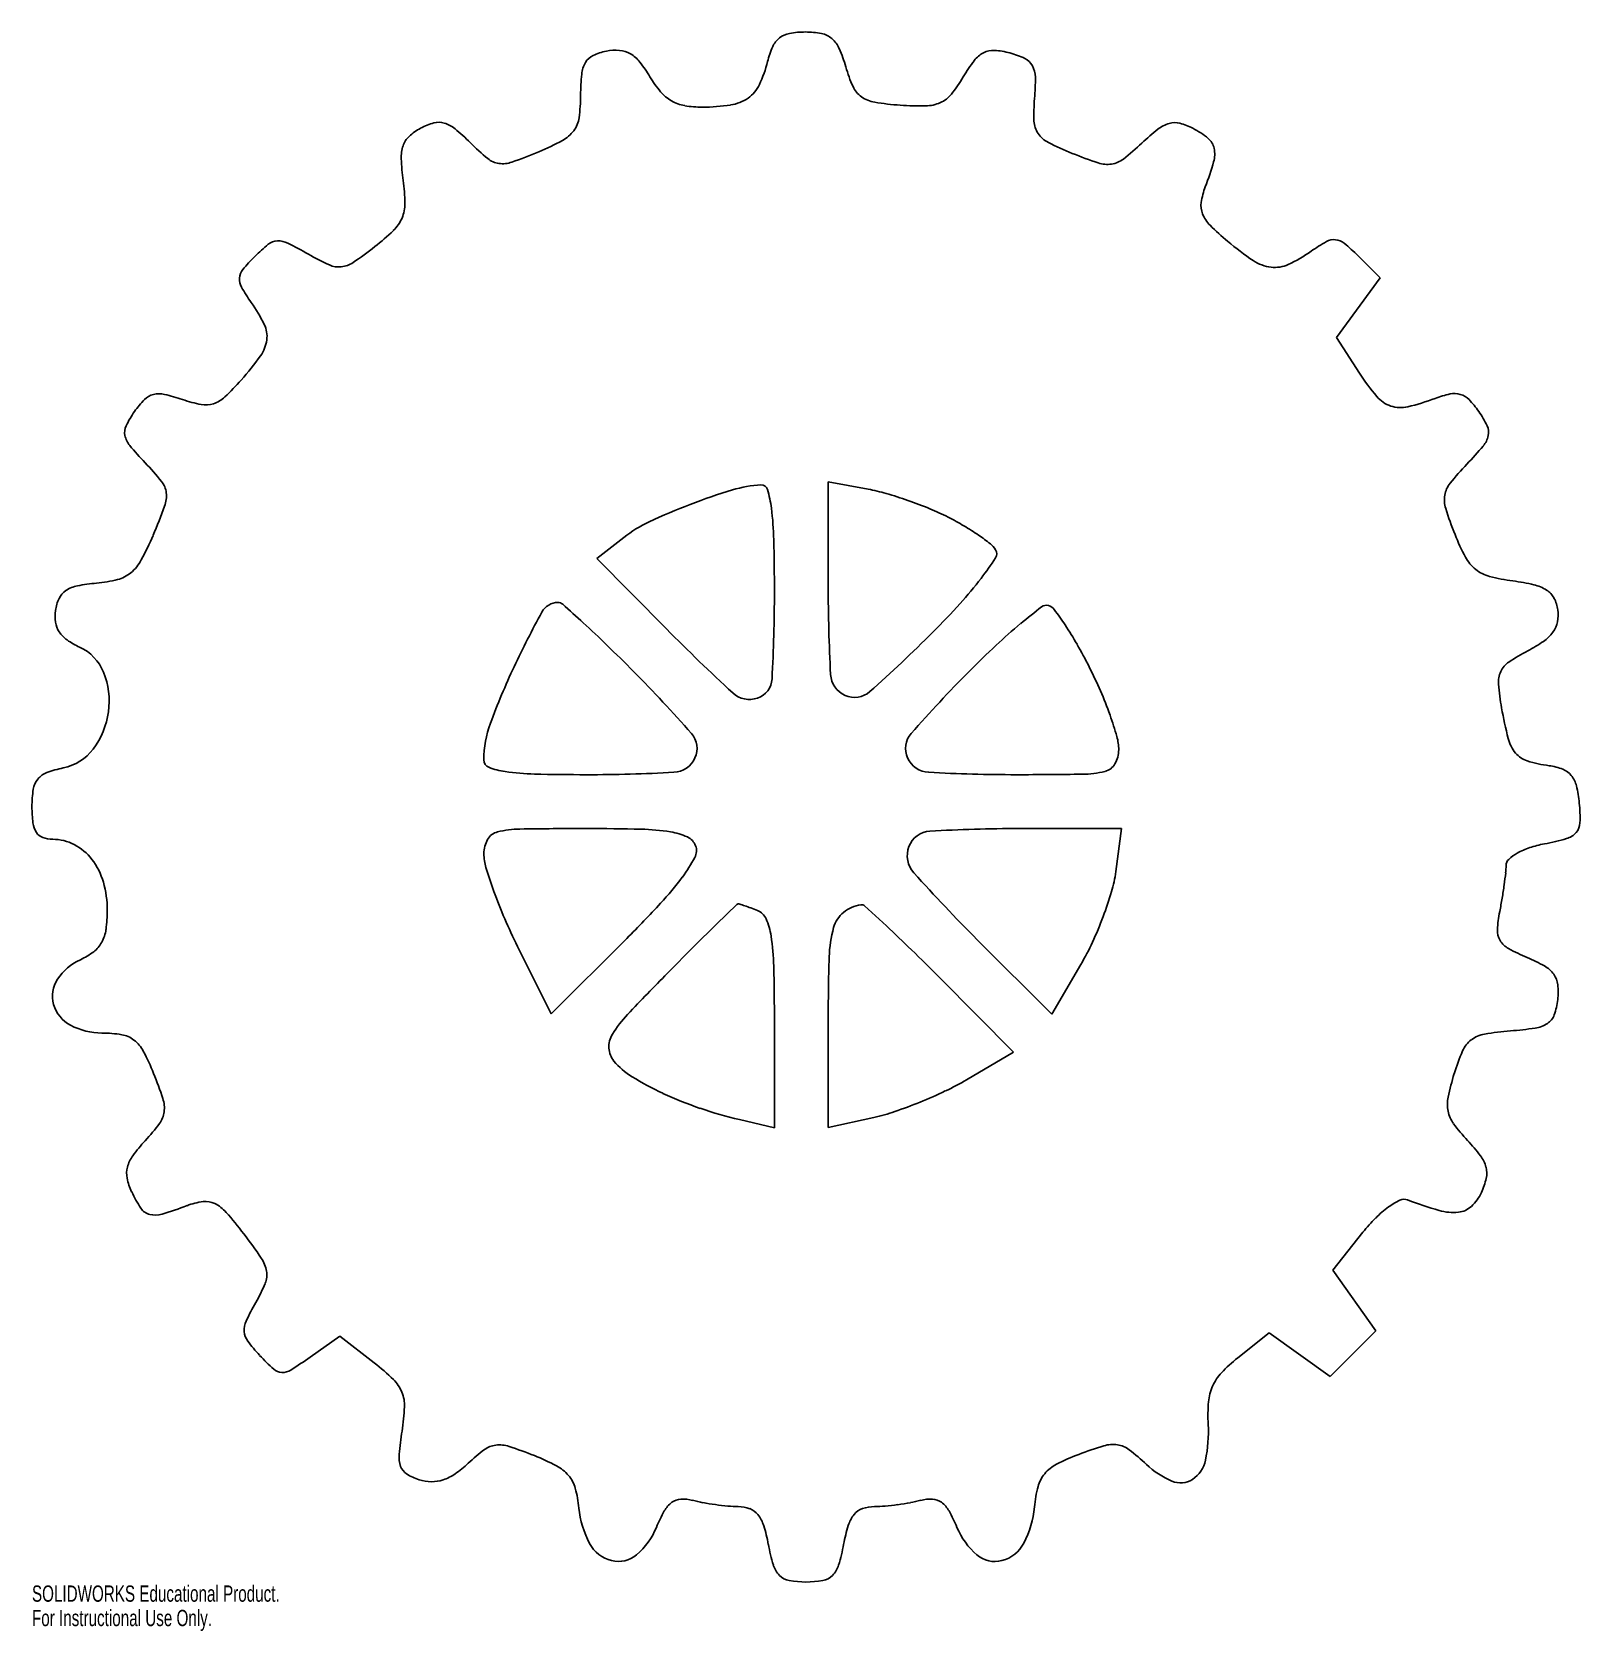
# Model space of a CAD drawing. Header units: millimetres. Extents: x 10514 to 10974, y 3002 to 3478.
import ezdxf

# ---------------------------------------------------------------- set-up
doc = ezdxf.new("R2010")
doc.units = ezdxf.units.MM
doc.styles.add('SLDTEXTSTYLE0', font='TXT', dxfattribs={"width": 0.7})

msp = doc.modelspace()

# ---------------------------------------------------------------- linework, layer by layer
at = {"color": 7, "linetype": 'Continuous', "lineweight": 25}
for p, q in [((10914.54, 3404.62), (10908, 3411.17)), ((10901.59, 3386.85), (10914.54, 3404.62)), ((10908.41, 3376.32), (10901.59, 3386.85)), ((10762.26, 3341.79), (10750.41, 3344.01)), ((10750.41, 3344.01), (10750.41, 3313.15)), ((10689.6, 3327.45), (10681.6, 3321.19)), ((10681.6, 3321.19), (10702.31, 3300.24)), ((10837.67, 3240.89), (10807.18, 3240.89)), ((10835.95, 3228.09), (10837.67, 3240.89)), ((10723.22, 3218.31), (10717.2, 3212.43)), ((10767.72, 3211.93), (10761.22, 3217.89)), ((10717.2, 3212.43), (10710.46, 3205.77)), ((10658.02, 3205.85), (10668.05, 3185.79)), ((10668.05, 3185.79), (10690.49, 3208.23)), ((10710.46, 3205.77), (10702.58, 3197.86)), ((10794.71, 3207.85), (10816.88, 3185.68)), ((10816.88, 3185.68), (10825.56, 3200.48)), ((10805.55, 3174.38), (10783.67, 3196.43)), ((10734.41, 3151.95), (10734.41, 3183.28)), ((10750.41, 3183.36), (10750.41, 3151.96)), ((10791.58, 3166.21), (10805.55, 3174.38)), ((10724.01, 3154.36), (10734.41, 3151.95)), ((10750.41, 3151.96), (10764.01, 3155)), ((10900.47, 3109.57), (10909.45, 3120.85)), ((10913.3, 3091.56), (10900.47, 3109.57)), ((10872.21, 3083.5), (10881.6, 3090.93)), ((10881.6, 3090.93), (10899.75, 3078.01)), ((10899.75, 3078.01), (10913.3, 3091.56)), ((10596.36, 3083.76), (10605.14, 3090.01)), ((10605.14, 3090.01), (10615.37, 3082.01))]:
    msp.add_line(p, q, dxfattribs=at)
for centre, radius, start, end in [((10740.13, 3470.58), 6.82, 128.0834, 156.0001), ((10740.14, 3470.57), 6.84, 100.2051, 128.0832), ((10743.61, 3451.29), 26.43, 90, 100.205), ((10743.61, 3452.83), 24.89, 78.8165, 90), ((10747.13, 3470.66), 6.72, 49.1839, 78.8165), ((10746.12, 3469.48), 8.27, 23.3377, 49.1839), ((10682.71, 3466.04), 5.2, 115.4542, 149.6896), ((10687.48, 3456.04), 16.28, 100.8222, 115.4542), ((10687.16, 3457.71), 14.58, 85.2024, 100.8222), ((10687.75, 3464.75), 7.52, 59.5636, 85.2025), ((10686.32, 3462.32), 10.34, 38.5441, 59.5636), ((10757.89, 3462.67), 26.27, 156.0002, 166.2479), ((10712.75, 3455.09), 44.61, 15.9156, 23.3376), ((10800.41, 3464.26), 8.22, 117.297, 142.7986), ((10799.48, 3466.06), 6.19, 86.5637, 117.2971), ((10798.47, 3449.16), 23.12, 75.0272, 86.5637), ((10797.96, 3447.24), 25.11, 64.1359, 75.0272), ((10685.65, 3464.33), 8.6, 149.6895, 174.2614), ((10664.65, 3445.05), 38.04, 30.571, 38.5441), ((10697.58, 3477.43), 35.82, 334.5964, 346.2479), ((10796.09, 3478.85), 42.05, 195.9155, 204.3957), ((10834.36, 3438.5), 50.83, 142.7985, 149.429), ((10806.71, 3465.29), 5.05, 28.3876, 64.1359), ((10804.73, 3464.23), 7.29, 0.5295, 28.3876), ((10741, 3458.76), 64.23, 174.2615, 179.8396), ((10725.34, 3480.9), 32.45, 210.571, 220.1748), ((10720.71, 3466.45), 10.22, 304.9521, 334.5964), ((10764.58, 3464.56), 7.45, 204.3956, 234.9054), ((10754.12, 3485.89), 42.36, 320.9925, 329.429), ((10745, 3463.67), 67.03, 355.0758, 0.5295), ((10626.39, 3459.09), 50.38, 352.1825, 359.8396), ((10710, 3467.95), 12.37, 220.1748, 239.9005), ((10709.81, 3467.63), 12, 239.9006, 259.9996), ((10719.58, 3468.07), 12.19, 278.5254, 304.9521), ((10765.8, 3466.29), 9.57, 234.9054, 260.6333), ((10778.05, 3540.54), 84.83, 260.6333, 265.8012), ((10779.2, 3466.9), 11.16, 271.0919, 294.1343), ((10780.13, 3464.83), 8.89, 294.1344, 320.9925), ((10866.24, 3453.23), 54.66, 175.0758, 182.126), ((10667.93, 3453.38), 8.45, 323.5135, 352.1825), ((10712.85, 3484.83), 29.47, 259.9996, 270.2747), ((10712.71, 3513.93), 58.57, 270.2747, 278.5254), ((10777.85, 3537.82), 82.09, 265.8012, 271.0919), ((10636.93, 3434.64), 16.42, 118.155, 132.8237), ((10637.92, 3432.78), 18.53, 105.0696, 118.155), ((10634.6, 3445.12), 5.75, 73.7825, 105.0696), ((10633.7, 3442.04), 8.96, 50.4373, 73.7824), ((10598.27, 3399.15), 64.59, 45, 50.4373), ((10666.6, 3454.36), 10.1, 298.1266, 323.5134), ((10818.49, 3451.46), 6.88, 182.126, 214.5781), ((10819.65, 3452.26), 8.29, 214.578, 243.0693), ((10891.02, 3394.57), 68.93, 128.1048, 133.3565), ((10854.61, 3441), 9.93, 106.1523, 128.1049), ((10853.54, 3444.69), 6.08, 75.9, 106.1524), ((10850.88, 3434.11), 16.99, 61.8451, 75.9), ((10845.72, 3424.47), 27.93, 50.695, 61.8451), ((10634.31, 3440.45), 10.9, 161.5428, 182.4557), ((10630.3, 3441.79), 6.68, 132.8239, 161.5428), ((10697.77, 3498.66), 76.13, 225, 230.3161), ((10607.12, 3578.33), 147.75, 289.4547, 292.773), ((10631.94, 3519.22), 83.64, 292.7731, 298.1265), ((10857.32, 3526.4), 91.45, 243.0693, 247.9687), ((10788.49, 3503.15), 80.41, 308.1847, 313.3565), ((10860.13, 3442.07), 5.18, 11.9017, 50.695), ((10857.08, 3441.42), 8.3, 343.8365, 11.9017), ((10691.64, 3442.91), 68.28, 182.4557, 187.844), ((10653.35, 3445.11), 6.55, 230.316, 262.3743), ((10653.57, 3446.82), 8.27, 262.3742, 289.4547), ((10869.84, 3557.35), 124.84, 247.9687, 251.7533), ((10833.45, 3446.97), 8.62, 251.7533, 278.4195), ((10833.63, 3445.76), 7.4, 278.4194, 308.1848), ((10772.43, 3465.96), 96.44, 339.1833, 343.8364), ((10569.25, 3426.05), 55.26, 0.7438, 7.8439), ((10883.37, 3423.78), 22.25, 159.1833, 171.5259), ((10613.77, 3426.63), 10.74, 336.84, 0.7438), ((10867.81, 3426.1), 6.52, 171.5259, 202.2939), ((10871.32, 3427.54), 10.32, 202.2939, 224.9831), ((10574.22, 3467.18), 67.45, 307.8209, 313.9904), ((10613.08, 3426.92), 11.49, 313.9904, 336.84), ((10921.86, 3478.05), 81.77, 224.9831, 229.9212), ((10613.24, 3377.59), 47.23, 128.4311, 135), ((10586.78, 3410.94), 4.66, 92.446, 128.4311), ((10586.85, 3409.23), 6.37, 63.7136, 92.446), ((10540.2, 3314.78), 111.71, 60.1475, 63.7135), ((10538.16, 3513.63), 126.25, 304.1753, 307.8209), ((10925.45, 3482.31), 87.34, 229.9213, 236.1904), ((10925.4, 3367.72), 54.69, 119.3196, 125.0084), ((10900.88, 3411.38), 4.61, 84.5072, 119.3197), ((10900.87, 3411.25), 4.74, 50.392, 84.5072), ((10866.29, 3369.46), 58.98, 45.0001, 50.392), ((10616.74, 3374.09), 52.17, 135, 140.7996), ((10635.16, 3480.24), 79.06, 240.1476, 245.2312), ((10604.68, 3415.65), 7.82, 276.4524, 304.1752), ((10883.56, 3419.76), 12.07, 236.1905, 263.1846), ((10868.36, 3449.15), 44.74, 294.967, 305.0084), ((10579.97, 3404.2), 4.68, 175.5947, 209.566), ((10579.81, 3404.21), 4.52, 140.7995, 175.5947), ((10604.82, 3414.48), 6.63, 245.2313, 276.4524), ((10883.25, 3417.17), 9.46, 263.1847, 294.9669), ((10625.54, 3430.05), 57.07, 209.5661, 215.0084), ((10538.46, 3369.06), 49.24, 26.1666, 35.0085), ((10575.38, 3387.2), 8.11, 352.6176, 26.1666), ((10573.16, 3387.49), 10.34, 324.2159, 352.6175), ((10504.23, 3437.17), 95.32, 318.6672, 324.2158), ((10966.08, 3413.64), 68.69, 212.9155, 220.1379), ((10519.63, 3423.63), 74.8, 313.3417, 318.6672), ((10566.56, 3349.11), 27.45, 135.2791, 144.9916), ((10551.09, 3364.42), 5.69, 104.0769, 135.2792), ((10551.43, 3363.08), 7.08, 77.1313, 104.0769), ((10541.83, 3321.04), 50.19, 70.7814, 77.1313), ((10571.27, 3405.49), 39.24, 250.7813, 259.1764), ((10565.27, 3374.12), 7.3, 259.1763, 288.3434), ((10564.68, 3375.89), 9.16, 288.3435, 313.3417), ((10920.73, 3375.41), 9.38, 220.1378, 251.5066), ((10920.67, 3375.23), 9.19, 251.5065, 283.3117), ((10907.81, 3429.59), 65.05, 283.3117, 290.8168), ((10941.66, 3340.56), 30.2, 102.0058, 110.8168), ((10936.66, 3364.06), 6.18, 73.4233, 102.0057), ((10936.71, 3364.22), 6.01, 44.3097, 73.4233), ((10921, 3348.89), 27.96, 35.0085, 44.3096), ((10569.28, 3347.2), 30.78, 144.9915, 154.1096), ((10918.89, 3347.41), 30.54, 25.6815, 35.0084), ((10545.65, 3358.67), 4.5, 154.1094, 191.7648), ((10547.99, 3359.16), 6.9, 191.7647, 219.7124), ((10939.65, 3359.3), 7.27, 319.9806, 347.3648), ((10942.35, 3358.69), 4.5, 347.3649, 25.6815), ((10617.02, 3416.5), 96.64, 219.7125, 223.7729), ((10860.53, 3425.73), 110.58, 316.227, 319.9807), ((10486.55, 3291.49), 84.06, 38.7373, 43.773), ((11004.93, 3287.39), 89.39, 136.2271, 141.0765), ((10546.98, 3339.98), 6.58, 6.2536, 38.7374), ((10732.4, 3307.28), 35.85, 93.1893, 106.9583), ((10730.52, 3341.17), 1.91, 16.31, 93.1893), ((10941.35, 3338.74), 7.67, 141.0766, 170.4031), ((10544.85, 3339.74), 8.72, 339.8371, 6.2536), ((10777.43, 3159.61), 190.24, 106.9582, 110.9582), ((10697.81, 3331.6), 35.99, 7.1745, 16.3099), ((10751.75, 3285.72), 57.04, 73.7977, 79.3747), ((10732.11, 3218.15), 127.41, 70.7392, 73.7977), ((10731.09, 3215.23), 130.51, 67.6967, 70.7392), ((10942.14, 3338.6), 8.47, 170.403, 197.7059), ((10375.72, 3401.85), 188.89, 337.0075, 339.837), ((10777.08, 3160.54), 189.24, 110.9583, 114.9915), ((10640.73, 3324.42), 93.52, 1.4179, 7.1744), ((10753.11, 3268.92), 72.48, 62.971, 67.6968), ((10745.05, 3253.11), 90.23, 59.5434, 62.9711), ((11047.37, 3372.2), 118.93, 197.7059, 201.6655), ((10468.33, 3362.55), 88.29, 331.7422, 337.0075), ((10713.52, 3296.9), 38.79, 114.9915, 128.0534), ((10752.73, 3266.18), 75.07, 55.6088, 59.5434), ((10757.84, 3273.64), 66.02, 51.8352, 55.6088), ((10997.2, 3352.27), 64.94, 201.6655, 208.206), ((10110.78, 3311.3), 623.63, 359.99994, 1.41788), ((10794.46, 3320.23), 6.76, 31.7174, 51.8351), ((10798.29, 3322.6), 2.26, 326.8887, 31.7175), ((10534.58, 3326.94), 13.08, 310.1793, 331.7423), ((10714.92, 3376.97), 101.79, 322.6935, 326.8887), ((10950.37, 3327.15), 11.81, 208.2061, 231.31), ((10537.11, 3263.36), 50.68, 94.892, 101.3865), ((10529.46, 3352.74), 39.02, 274.8921, 284.2517), ((10536.62, 3324.52), 9.91, 284.2517, 310.1793), ((10706.17, 3383.64), 112.8, 317.7625, 322.6935), ((10949.97, 3326.65), 11.17, 231.31, 255.288), ((10961.12, 3369.13), 55.08, 255.288, 262.6333), ((10945.81, 3250.64), 64.39, 76.9692, 82.6333), ((10532.62, 3304.02), 12.17, 154.2587, 171.9141), ((10526.9, 3306.77), 5.83, 123.6316, 154.2587), ((10529, 3303.62), 9.62, 101.3864, 123.6316), ((10261.35, 3311.3), 473.06, 356.8599, 359.9999), ((11238.15, 3313.15), 487.74, 179.9999, 183.107), ((10957.64, 3301.76), 11.91, 57.211, 76.9693), ((10960.59, 3306.35), 6.46, 28.1256, 57.211), ((10956.91, 3304.38), 10.63, 8.0995, 28.1255), ((10532.56, 3304.03), 12.11, 171.9141, 188.6082), ((10930.04, 3160.31), 301.86, 151.3046, 154.7629), ((10670.06, 3302.62), 5.48, 90, 151.3045), ((10670.06, 3306.03), 2.06, 48.2989, 89.9999), ((10232.29, 2814.71), 660.13, 47.58505, 48.29896), ((10608.44, 3472.37), 244.79, 314.9999, 317.7626), ((10944.7, 3136.44), 214.78, 127.5185, 129.6467), ((10815.3, 3304.97), 2.31, 73.559, 127.5185), ((10815.03, 3304.05), 3.27, 36.5285, 73.559), ((10731.48, 3242.16), 107.23, 33.5551, 36.5285), ((10957.21, 3304.43), 10.33, 348.2263, 8.0994), ((10527.64, 3303.28), 7.14, 188.6083, 213.4137), ((10460.56, 3064.57), 321.69, 45.8616, 47.5851), ((11113.16, 3706.45), 577.76, 224.67521, 227.39457), ((10912.67, 3175.09), 164.59, 129.6467, 133.0347), ((10735.03, 3244.52), 102.98, 29.7739, 33.555), ((10959.68, 3303.91), 7.8, 323.7062, 348.2262), ((10529.11, 3304.25), 8.9, 213.4139, 235.0984), ((10537.63, 3316.47), 23.8, 235.0983, 245.5045), ((10522.03, 3282.23), 13.83, 21.9091, 65.5045), ((10285.01, 2883.65), 573.78, 44.74419, 45.86167), ((10467.21, 3613.61), 444.53, 311.6789, 315), ((10997.75, 3083.97), 289.25, 133.0346, 135.2558), ((10685.79, 3216.34), 159.71, 27.0522, 29.7738), ((10939.71, 3330.11), 40.94, 297.3443, 304.9204), ((10956.23, 3306.45), 12.09, 304.9204, 323.7061), ((10956.67, 3284.71), 6.84, 123.8864, 155.3053), ((10984.99, 3242.54), 57.64, 117.3444, 123.8865), ((10513.34, 3278.73), 23.2, 352.2814, 21.9091), ((10846.11, 3199.87), 209.07, 154.763, 159.7645), ((10393.76, 2991.43), 420.67, 41.3156, 44.7442), ((10727.3, 3285.74), 6.41, 289.0097, 356.8598), ((10758.41, 3287.11), 7.29, 183.107, 245.9685), ((11092, 2990.56), 421.95, 135.2558, 138.6775), ((10716.14, 3231.85), 125.62, 23.4495, 27.0521), ((10957.3, 3284.42), 7.53, 155.3053, 184.6631), ((10727, 3286.59), 7.32, 227.3945, 289.0097), ((10758.24, 3286.72), 6.86, 245.9685, 311.6788), ((10724.4, 3235.43), 116.63, 19.6403, 23.4494), ((11024.95, 3289.94), 75.4, 184.6631, 190.0731), ((11075.99, 3299.01), 127.25, 190.0731, 194.2744), ((10512.69, 3278.82), 23.86, 323.1502, 352.2814), ((10679.5, 3261.29), 31.5, 159.7646, 180), ((10738.8, 3240.57), 101.34, 15.8681, 19.6404), ((10704.63, 3264.69), 6.77, 335.4055, 41.3156), ((10780.2, 3264.69), 6.78, 138.6775, 204.5428), ((10822.36, 3264.32), 14.46, 360, 15.8682), ((10963.4, 3270.36), 11.07, 194.2745, 219.4267), ((10520.02, 3273.33), 14.7, 281.31, 323.1502), ((10704.13, 3264.92), 7.32, 273.1457, 335.4054), ((10780.69, 3264.91), 7.32, 204.5428, 266.8535), ((10828.38, 3264.32), 8.44, 330.0548, 359.9999), ((10960.5, 3267.98), 7.31, 219.4268, 252.8935), ((10520.12, 3251.72), 6.18, 110.2828, 141.0931), ((10529.32, 3226.84), 32.71, 101.3099, 110.2829), ((10650.35, 3261.29), 2.35, 180.0001, 248.2955), ((10657.41, 3279.03), 21.44, 248.2956, 261.7953), ((10664.81, 3330.33), 73.28, 261.7954, 268.6159), ((10678.5, 3897.29), 640.39, 268.61596, 269.99998), ((10678.5, 3731.16), 474.27, 270, 273.1458), ((10806.32, 3731.12), 474.22, 266.8535, 270), ((10806.32, 4623.08), 1366.18, 269.99996, 270.82708), ((10825.6, 3287.18), 30.15, 270.8271, 283.684), ((10831.63, 3262.45), 4.7, 283.684, 330.0548), ((10970.17, 3299.4), 40.19, 252.8935, 262.3751), ((10962.49, 3242.03), 17.69, 68.8658, 82.3752), ((10966.67, 3252.84), 6.1, 38.9986, 68.8657), ((10965.27, 3251.71), 7.9, 13.6982, 38.9985), ((10548.45, 3247.37), 34.87, 171.4213, 180), ((10520.23, 3251.63), 6.33, 141.0932, 171.4213), ((10937.58, 3244.96), 36.41, 5.5554, 13.6983), ((10553.04, 3247.37), 39.46, 180, 186.9706), ((10928.42, 3244.06), 45.61, 358.1989, 5.5554), ((10520.64, 3243.41), 6.82, 186.9707, 212.5193), ((10969.26, 3242.78), 4.75, 319.426, 358.1988), ((10518.1, 3241.79), 3.8, 212.5193, 249.726), ((10519.75, 3246.27), 8.58, 249.7261, 270), ((10519.75, 3223.79), 13.9, 62.5192, 90), ((10656.68, 3233.4), 8.68, 150.6259, 180), ((10653.17, 3235.38), 4.65, 103.7952, 150.6259), ((10659.15, 3211.01), 29.74, 90.821, 103.7952), ((10678.5, 1860.7), 1380.19, 89.99996, 90.82112), ((10678.5, 2565.65), 675.24, 88.62008, 89.99997), ((10693.16, 3174.22), 66.49, 81.0527, 88.6201), ((10700.52, 3220.98), 19.16, 65.3326, 81.0528), ((10706.54, 3234.08), 4.74, 20.9936, 65.3327), ((10781.07, 3233.02), 7.1, 93.3878, 159.3095), ((10807.18, 2791.88), 449.01, 90, 93.3878), ((10949.35, 3311.3), 76.28, 280.6253, 285.7382), ((10968.47, 3243.46), 5.79, 285.7381, 319.4259), ((10518.87, 3222.09), 15.81, 37.5686, 62.5192), ((10662.34, 3233.4), 14.34, 180, 196.6681), ((10707.08, 3234.29), 4.16, 331.5675, 20.9936), ((10781.56, 3232.83), 7.63, 159.3095, 221.8689), ((10962.13, 3221.56), 13.79, 119.3232, 132.4543), ((10965.75, 3215.11), 21.18, 108.4274, 119.3233), ((10969.51, 3203.82), 33.08, 100.6253, 108.4273), ((10515.41, 3219.43), 20.18, 15.8856, 37.5686), ((10771.5, 3266.08), 128.29, 196.6681, 199.9947), ((10668.14, 3255.37), 48.45, 323.377, 331.5675), ((10931.1, 3229.94), 20.93, 353.8212, 0.0001), ((10954.46, 3229.94), 2.42, 132.4543, 180), ((10505.42, 3216.59), 30.56, 0, 15.8856), ((10631.63, 3282.51), 93.93, 317.1931, 323.377), ((11149.02, 3562.16), 501.07, 221.8689, 225), ((10796.56, 3233.37), 39.74, 343.5684, 352.3606), ((10815.92, 3242.87), 136.84, 350.441, 352.1383), ((10831.19, 3240.76), 121.43, 352.1383, 353.8212), ((10787.52, 3271.91), 145.33, 199.9946, 203.4491), ((10422.53, 3476.19), 378.96, 315.0001, 317.193), ((10732.08, 3252.39), 106.96, 339.3693, 343.5684), ((10821.43, 3241.94), 131.26, 348.69, 350.4412), ((10493.85, 3216.59), 42.14, 352.2442, 360), ((10808.06, 3280.82), 167.72, 203.4491, 206.5515), ((10723.65, 3217.87), 0.619, 90, 134.3132), ((10723.65, 3217.1), 1.38, 71.8888, 90), ((10685.38, 3100.09), 124.5, 71.1594, 71.8887), ((10698.05, 3137.22), 85.27, 69.8941, 71.1594), ((10680.33, 3088.8), 136.83, 69.0063, 69.8942), ((10727.68, 3212.21), 4.64, 23.7056, 69.0064), ((10713.16, 3205.84), 20.5, 8.6525, 23.7056), ((10760.58, 3209.08), 8.88, 129.3246, 164.478), ((10761.67, 3207.76), 10.6, 98.5227, 129.3247), ((10760.3, 3216.88), 1.37, 47.7205, 98.5227), ((10725.17, 3254.99), 114.35, 335.2343, 339.3692), ((10986.48, 3208.93), 37.06, 168.69, 177.1165), ((10524.53, 3212.41), 11.17, 331.4198, 352.2441), ((10787.47, 3201.61), 36.78, 164.478, 178.2959), ((10502.56, 2925.25), 390.5, 45.7283, 47.2338), ((10955.12, 3210.51), 5.66, 177.1165, 210.8822), ((10526.59, 3211.29), 8.83, 307.277, 331.4197), ((10663.62, 3198.3), 70.61, 1.3382, 8.6524), ((10269.92, 2686.62), 723.77, 44.77966, 45.72825), ((10759.84, 3239), 76.17, 329.628, 335.2343), ((10955.94, 3211), 6.61, 210.8822, 241.2249), ((10979.85, 3254.54), 56.29, 241.2249, 247.4999), ((10534.75, 3187.06), 16.31, 114.4955, 146.4182), ((10519.41, 3220.72), 20.68, 294.4955, 307.277), ((10020.66, 3183.28), 713.75, 360, 1.33818), ((11401.16, 3183.36), 650.75, 178.29585, 180.00003), ((10940.86, 3160.41), 45.6, 60.3102, 67.5001), ((10959.08, 3192.36), 8.82, 36.0226, 60.3102), ((10528.62, 3191.13), 8.95, 146.4182, 196.3488), ((11215.23, 2689.76), 721.79, 135.25577, 136.60541), ((10960.94, 3193.72), 6.52, 6.4813, 36.0226), ((10948.14, 3192.26), 19.4, 353.3787, 6.4812), ((10529.93, 3191.51), 10.32, 196.3488, 241.9591), ((10716.64, 3161.16), 35.63, 136.6054, 148.6341), ((10961.52, 3187.23), 5.13, 303.4502, 340.1304), ((10947.35, 3192.35), 20.19, 340.1303, 353.3786), ((10534.39, 3199.88), 19.8, 241.9591, 270), ((10959.21, 3100.33), 80.61, 94.1881, 99.6929), ((10946.32, 3276.4), 95.93, 274.1881, 278.609), ((10959.31, 3190.57), 9.13, 278.609, 303.4503), ((10534.39, 3144), 36.08, 80.603, 90), ((10538.96, 3171.65), 8.06, 52.024, 80.603), ((10537.58, 3169.88), 10.3, 27.7733, 52.0239), ((10692.38, 3175.96), 7.21, 148.6341, 182.8154), ((10946.72, 3171.47), 8.3, 127.2437, 156.436), ((10947.16, 3170.89), 9.02, 99.693, 127.2437), ((10482.39, 3140.81), 72.68, 22.0362, 27.7733), ((10691.69, 3175.92), 6.52, 182.8154, 219.6702), ((10703.33, 3185.58), 21.65, 219.6703, 238.6255), ((10997.49, 3149.32), 63.69, 156.436, 162.9383), ((10439.06, 3123.27), 119.43, 18.2056, 22.0363), ((10740.72, 3246.9), 93.47, 238.6256, 245.0227), ((11011.06, 3145.16), 77.89, 162.9383, 168.2159), ((10748.85, 3264.34), 112.72, 245.0227, 251.1057), ((10723.53, 3292.81), 143.86, 292.1286, 295.4025), ((10749.39, 3238.37), 83.59, 295.4025, 300.3186), ((10543.93, 3157.77), 9.03, 352.8745, 18.2056), ((10750.91, 3270.35), 119.06, 251.1057, 256.9437), ((10725.36, 3288.31), 139, 288.8296, 292.1285), ((10945.14, 3158.91), 10.55, 168.2159, 191.2729), ((10943.97, 3158.68), 9.35, 191.273, 216.2923), ((10500.05, 3191.49), 64.14, 317.3964, 323.3486), ((10545.67, 3157.55), 7.27, 323.3486, 352.8746), ((10751.03, 3213.04), 59.48, 282.6084, 288.8296), ((10980.54, 3185.53), 54.72, 216.2923, 223.0636), ((10586.01, 3112.44), 52.65, 137.3963, 143.6948), ((10898.94, 3109.27), 56.97, 37.0456, 43.0637), ((10551.69, 3137.66), 10.06, 143.6948, 165.1651), ((10936.56, 3137.67), 9.83, 14.9603, 37.0457), ((10548.85, 3138.41), 7.12, 165.1652, 191.9846), ((10939.33, 3138.41), 6.97, 347.3369, 14.9603), ((10560.56, 3140.9), 19.1, 191.9846, 204.8299), ((10925.65, 3141.48), 20.98, 335.1914, 347.337), ((10575.33, 3147.73), 35.36, 204.8299, 213.9484), ((10520.41, 3232.1), 110.55, 286.7451, 290.8168), ((10567.38, 3108.57), 21.6, 97.7183, 110.8168), ((10565.28, 3124.06), 5.97, 63.6325, 97.7183), ((10563, 3119.47), 11.1, 41.2022, 63.6324), ((10935.69, 3102.74), 31.68, 125.9836, 135.1136), ((10929.77, 3110.89), 21.61, 115.4962, 125.9836), ((10921.71, 3127.8), 2.87, 69.1346, 115.4962), ((10965.82, 3243.53), 120.98, 249.1346, 253.8459), ((10937.19, 3133.41), 6.63, 275.6875, 312.918), ((10932.73, 3138.21), 13.19, 312.918, 335.1913), ((10549.67, 3130.46), 4.44, 213.9484, 255.9867), ((10550.27, 3132.86), 6.91, 255.9868, 286.7451), ((10479.6, 3046.45), 121.95, 37.3341, 41.2023), ((10949.61, 3088.87), 51.33, 135.1136, 141.4741), ((10936.36, 3141.81), 15.08, 253.8459, 275.6876), ((10445.83, 3020.69), 164.43, 34.215, 37.3342), ((10573.64, 3107.6), 9.87, 9.9616, 34.2149), ((10576.94, 3108.18), 6.51, 337.3728, 9.9617), ((10536.53, 3125.02), 50.29, 330.1475, 337.3729), ((10645.92, 3062.24), 75.83, 150.1476, 154.8601), ((10582.93, 3091.8), 6.25, 154.86, 184.1626), ((10582.08, 3091.74), 5.39, 184.1625, 216.6827), ((10618.19, 3118.65), 50.43, 216.6828, 222.9732), ((10632.29, 3131.77), 69.69, 222.9732, 227.8099), ((10523.63, 3185.91), 125.39, 302.2717, 305.4533), ((10568.9, 3022.63), 75.41, 46.2059, 51.9526), ((10901.57, 3046.42), 47.3, 128.3753, 136.3079), ((10588.03, 3082.94), 3.79, 227.8098, 268.0884), ((10588.06, 3083.88), 4.73, 268.0884, 302.2718), ((10613.55, 3069.2), 10.88, 22.2225, 46.2059), ((10877.42, 3069.5), 13.89, 136.3078, 156.0608), ((10614.08, 3069.42), 10.31, 357.3411, 22.2225), ((10877.85, 3069.31), 14.36, 156.0607, 175.3983), ((10560.08, 3071.93), 64.37, 350.9149, 357.3412), ((10915.81, 3066.25), 52.45, 175.3983, 182.7745), ((10719.97, 3046.36), 97.55, 170.9149, 175.0107), ((10820.22, 3061.62), 43.26, 348.6327, 2.7746), ((10652.34, 3050.62), 6.99, 96.5934, 126.6667), ((10652.6, 3048.33), 9.3, 72.007, 96.5934), ((10616.61, 2937.51), 125.82, 68.3456, 72.007), ((10864.64, 2949.99), 112.11, 106.7089, 110.7542), ((10835.07, 3048.5), 9.26, 81.5851, 106.7088), ((10835.31, 3050.11), 7.63, 52.7923, 81.5852), ((10631.35, 3054.1), 8.59, 175.0107, 199.3155), ((10681.26, 3011.77), 55.43, 126.6667, 133.2118), ((10638.93, 2993.74), 65.32, 62.044, 68.3457), ((10848, 2993.89), 65.16, 110.7541, 117.0739), ((10801.1, 3005.05), 64.21, 46.7882, 52.7923), ((10853.94, 3054.84), 8.87, 302.8741, 348.6328), ((10627.36, 3052.7), 4.37, 199.3155, 237.7156), ((10633.53, 3062.46), 15.92, 237.7157, 252.3912), ((10631.43, 3060.52), 14.01, 288.4795, 304.8166), ((10619.93, 3077.06), 34.15, 304.8165, 313.2119), ((10663.8, 3040.59), 12.29, 40.3211, 62.044), ((10665.58, 3042.09), 9.96, 15.3991, 40.321), ((10822.19, 3042.86), 9.66, 139.938, 165.5342), ((10823.57, 3041.7), 11.46, 117.0739, 139.938), ((10862.92, 3070.86), 26.09, 226.7882, 246.8173), ((10632.57, 3059.43), 12.74, 252.3912, 269.143), ((10632.53, 3057.22), 10.52, 269.143, 288.4795), ((10641.38, 3035.43), 35.05, 5.633, 15.399), ((10851.08, 3035.41), 39.51, 165.5343, 174.5233), ((10855.22, 3052.86), 6.51, 246.8174, 302.8741), ((10704.54, 3041.66), 28.41, 185.633, 207.9847), ((10742.45, 3015.24), 46.7, 150.8446, 157.5), ((10708.82, 3034), 8.19, 126.7082, 150.8446), ((10706.84, 3036.66), 4.87, 92.9811, 126.7082), ((10707.17, 3030.26), 11.28, 74.9726, 92.9811), ((10720.37, 3079.43), 39.63, 254.9726, 259.5178), ((10727.41, 3117.49), 78.33, 259.518, 262.2479), ((10727.38, 3117.22), 78.06, 262.2479, 264.9798), ((10723.9, 3077.6), 38.3, 264.9799, 269.6342), ((10723.59, 3029.41), 9.9, 69.3876, 89.6342), ((10725.09, 3033.41), 5.63, 38.5042, 69.3877), ((10762.43, 3033.45), 5.55, 109.2947, 140.8428), ((10764.23, 3028.33), 10.98, 90.3549, 109.2947), ((10763.91, 3079.53), 40.22, 270.3548, 274.9026), ((10760.55, 3118.64), 79.47, 274.9027, 277.6346), ((10760.59, 3118.36), 79.2, 277.6346, 280.3687), ((10767.85, 3078.67), 38.84, 280.3688, 285.0274), ((10780.85, 3030.26), 11.28, 87.0189, 105.0274), ((10781.18, 3036.66), 4.87, 53.2918, 87.0189), ((10779.2, 3034), 8.19, 29.1554, 53.2918), ((10745.57, 3015.24), 46.7, 22.5, 29.1554), ((10782.36, 3042), 29.53, 332.6754, 354.5232), ((10721.67, 3030.69), 10, 17.0305, 38.5042), ((10682.31, 3018.63), 51.16, 10.6252, 17.0306), ((10806.38, 3018.42), 52.27, 163.0287, 169.3748), ((10765.6, 3030.87), 9.64, 140.8429, 163.0288), ((10679.37, 3041.37), 21.58, 310.5971, 337.4999), ((10808.82, 3041.44), 21.76, 202.5, 229.3431), ((10799.46, 3033.16), 10.28, 284.7583, 332.6753), ((10688.44, 3033.11), 10.19, 207.9846, 255.9619), ((10687.99, 3031.31), 8.33, 255.962, 310.597), ((10791.8, 3039.17), 60.23, 190.6253, 196.6429), ((10695.8, 3039.17), 60.23, 343.3571, 349.3747), ((10799.99, 3031.16), 8.21, 229.343, 284.7584), ((10741.12, 3024.02), 7.34, 196.643, 225), ((10746.48, 3024.02), 7.34, 315, 343.357), ((10739.8, 3022.7), 5.48, 225, 259.5517), ((10743.8, 3044.37), 27.51, 259.5517, 280.4483), ((10747.8, 3022.7), 5.48, 280.4483, 315)]:
    msp.add_arc(centre, radius, start, end, dxfattribs=at)

# ---------------------------------------------------------------- texts
at = {"color": 7, "linetype": 'Continuous', "char_height": 4.8336, "attachment_point": 1, "style": 'SLDTEXTSTYLE0'}
for s, insert in [('SOLIDWORKS Educational Product.', (10513.58, 3015.84)), ('For Instructional Use Only.', (10513.58, 3008.59))]:
    msp.add_mtext(s, dxfattribs=dict(at, insert=insert))

doc.saveas('drawing.dxf')
